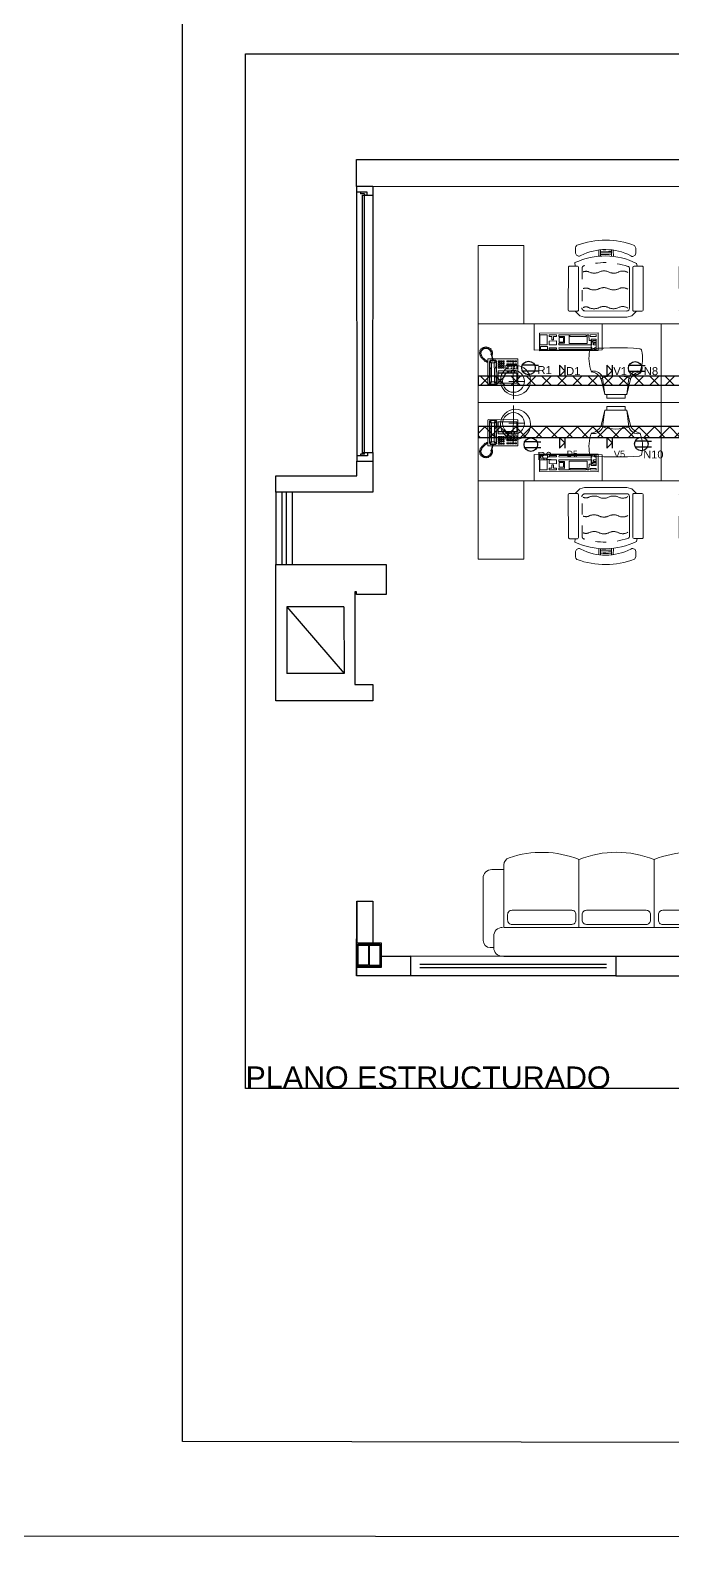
# Model space of a CAD drawing. Header units: metres. Extents: x 0 to 175, y -70 to 21.
# Drawn here: x 86.18 to 92.09, y -0.89 to 12.96 of the extents above; entities that cross this region are included whole.
import ezdxf

# ---------------------------------------------------------------- set-up
doc = ezdxf.new("R2010")
doc.units = ezdxf.units.M
doc.header["$LTSCALE"] = 0.5
doc.linetypes.add('DASHED2', pattern=[0.375, 0.25, -0.125])
for name, color, linetype in [('CANALETA', 5, 'Continuous'), ('COMUNICACION', 7, 'Continuous'), ('CUADRO', 7, 'Continuous'), ('EDIFICIO', 8, 'Continuous'), ('ENCHUFES', 5, 'Continuous'), ('Textos', 7, 'Continuous')]:
    doc.layers.add(name, color=color, linetype=linetype)
doc.layers.add('MUEBLES', color=56, linetype='Continuous', lineweight=9)
doc.styles.get("Standard").update_dxf_attribs({"font": 'arial.ttf'})

# ---------------------------------------------------------------- blocks, each defined once
blk = doc.blocks.new('A$C7FC67F2A')
for p, q in [((0, 0), (0, 1400)), ((0, 1400), (600, 1400)), ((356, 1385), (347, 1383)), ((359, 1377), (356, 1385)), ((365, 1388), (358, 1386)), ((358, 1386), (359, 1377)), ((371, 1382), (365, 1388)), ((375, 1391), (371, 1390)), ((371, 1390), (371, 1382)), ((377, 1382), (375, 1391)), ((382, 1390), (377, 1382)), ((387, 1389), (382, 1390)), ((387, 1380), (387, 1389)), ((395, 1387), (387, 1380)), ((401, 1385), (395, 1387)), ((600, 1400), (600, 0)), ((600, 1400), (600, 1050)), ((1200, 1400), (600, 1400)), ((1200, 1050), (1200, 1400)), ((132, 1323), (135, 1326)), ((133, 1099), (132, 1323)), ((135, 1326), (330, 1326)), ((136, 1307), (143, 1314)), ((136, 1265), (136, 1307)), ((138, 1305), (141, 1310)), ((156, 1298), (138, 1305)), ((138, 1271), (138, 1305)), ((156, 1278), (138, 1271)), ((138, 1271), (141, 1265)), ((141, 1310), (146, 1312)), ((143, 1314), (313, 1315)), ((146, 1312), (159, 1299)), ((146, 1312), (184, 1312)), ((146, 1264), (159, 1276)), ((159, 1299), (156, 1298)), ((156, 1298), (156, 1278)), ((159, 1276), (156, 1278)), ((223, 1299), (159, 1299)), ((223, 1276), (159, 1276)), ((184, 1312), (192, 1309)), ((192, 1309), (199, 1305)), ((192, 1266), (199, 1271)), ((199, 1305), (209, 1303)), ((199, 1271), (209, 1272)), ((209, 1303), (223, 1303)), ((209, 1272), (223, 1272)), ((250, 1303), (223, 1303)), ((223, 1299), (299, 1299)), ((223, 1276), (299, 1277)), ((250, 1272), (223, 1272)), ((259, 1305), (250, 1303)), ((259, 1271), (250, 1272)), ((266, 1309), (259, 1305)), ((267, 1267), (259, 1271)), ((274, 1312), (266, 1309)), ((312, 1312), (274, 1312)), ((312, 1312), (299, 1299)), ((299, 1299), (302, 1298)), ((299, 1277), (302, 1278)), ((312, 1264), (299, 1277)), ((302, 1298), (320, 1305)), ((302, 1298), (302, 1278)), ((302, 1278), (320, 1271)), ((308, 1335), (305, 1326)), ((312, 1339), (308, 1335)), ((310, 1326), (312, 1332)), ((315, 1342), (312, 1339)), ((312, 1332), (317, 1338)), ((317, 1311), (312, 1312)), ((315, 1349), (313, 1347)), ((313, 1347), (315, 1342)), ((313, 1315), (322, 1308)), ((319, 1347), (315, 1349)), ((320, 1355), (316, 1351)), ((316, 1351), (319, 1347)), ((327, 1292), (316, 1291)), ((316, 1291), (316, 1287)), ((316, 1287), (328, 1287)), ((317, 1338), (318, 1340)), ((320, 1305), (317, 1311)), ((318, 1340), (318, 1343)), ((318, 1343), (321, 1340)), ((320, 1271), (318, 1265)), ((329, 1352), (320, 1355)), ((320, 1291), (320, 1305)), ((320, 1271), (320, 1287)), ((321, 1340), (331, 1351)), ((322, 1308), (322, 1291)), ((322, 1287), (322, 1267)), ((331, 1366), (325, 1359)), ((325, 1359), (329, 1352)), ((337, 1294), (327, 1292)), ((328, 1287), (343, 1290)), ((330, 1326), (333, 1323)), ((331, 1351), (347, 1370)), ((340, 1364), (331, 1366)), ((333, 1323), (333, 1293)), ((333, 1288), (333, 1100)), ((342, 1376), (336, 1371)), ((336, 1371), (340, 1364)), ((350, 1297), (337, 1294)), ((348, 1374), (342, 1376)), ((343, 1290), (356, 1294)), ((347, 1383), (348, 1374)), ((348, 1370), (375, 1380)), ((357, 1298), (350, 1297)), ((356, 1294), (363, 1293)), ((364, 1298), (357, 1298)), ((363, 1293), (365, 1294)), ((368, 1303), (364, 1298)), ((365, 1294), (368, 1291)), ((375, 1302), (368, 1303)), ((368, 1291), (375, 1291)), ((374, 1299), (379, 1291)), ((375, 1291), (374, 1299)), ((375, 1380), (393, 1376)), ((390, 1303), (375, 1302)), ((379, 1291), (386, 1291)), ((386, 1291), (387, 1301)), ((387, 1301), (393, 1293)), ((403, 1314), (390, 1303)), ((393, 1376), (406, 1363)), ((393, 1293), (400, 1296)), ((398, 1376), (401, 1385)), ((406, 1380), (398, 1376)), ((400, 1296), (398, 1305)), ((398, 1305), (406, 1301)), ((411, 1329), (403, 1314)), ((409, 1377), (406, 1380)), ((406, 1368), (409, 1377)), ((414, 1372), (406, 1368)), ((406, 1363), (413, 1346)), ((406, 1301), (411, 1305)), ((411, 1305), (407, 1312)), ((407, 1312), (414, 1311)), ((410, 1361), (418, 1367)), ((419, 1362), (410, 1361)), ((413, 1346), (411, 1329)), ((412, 1323), (421, 1322)), ((418, 1316), (412, 1323)), ((418, 1367), (414, 1372)), ((414, 1311), (418, 1316)), ((415, 1351), (421, 1358)), ((423, 1351), (415, 1351)), ((415, 1342), (425, 1345)), ((424, 1340), (415, 1342)), ((415, 1332), (423, 1335)), ((423, 1328), (415, 1332)), ((421, 1358), (419, 1362)), ((421, 1322), (423, 1328)), ((425, 1345), (423, 1351)), ((423, 1335), (424, 1340)), ((144, 1259), (136, 1265)), ((141, 1265), (146, 1264)), ((315, 1260), (144, 1259)), ((146, 1264), (185, 1264)), ((148, 1247), (148, 1105)), ((223, 1247), (148, 1247)), ((159, 1052), (159, 1167)), ((185, 1264), (192, 1266)), ((223, 1105), (223, 1247)), ((226, 1247), (226, 1111)), ((240, 1247), (226, 1247)), ((226, 1179), (240, 1179)), ((226, 1168), (240, 1168)), ((226, 1156), (240, 1156)), ((240, 1111), (240, 1247)), ((255, 1189), (256, 1105)), ((281, 1189), (255, 1189)), ((258, 1175), (258, 1170)), ((263, 1175), (258, 1175)), ((258, 1170), (263, 1170)), ((262, 1247), (271, 1247)), ((262, 1235), (262, 1247)), ((271, 1236), (262, 1235)), ((262, 1219), (262, 1230)), ((262, 1230), (271, 1230)), ((271, 1219), (262, 1219)), ((262, 1213), (271, 1213)), ((262, 1202), (262, 1213)), ((271, 1202), (262, 1202)), ((263, 1170), (263, 1175)), ((274, 1264), (267, 1267)), ((271, 1247), (271, 1236)), ((271, 1230), (271, 1219)), ((271, 1213), (271, 1202)), ((312, 1264), (274, 1264)), ((274, 1175), (274, 1170)), ((278, 1175), (274, 1175)), ((274, 1170), (278, 1170)), ((278, 1247), (286, 1247)), ((278, 1236), (278, 1247)), ((286, 1236), (278, 1236)), ((278, 1230), (286, 1230)), ((278, 1219), (278, 1230)), ((286, 1219), (278, 1219)), ((278, 1213), (286, 1213)), ((278, 1202), (278, 1213)), ((287, 1202), (278, 1202)), ((278, 1170), (278, 1175)), ((281, 1105), (281, 1189)), ((286, 1247), (286, 1236)), ((286, 1230), (286, 1219)), ((286, 1213), (287, 1202)), ((288, 1180), (288, 1166)), ((294, 1180), (288, 1180)), ((288, 1166), (294, 1166)), ((294, 1161), (288, 1161)), ((288, 1161), (288, 1146)), ((293, 1247), (302, 1247)), ((294, 1236), (293, 1247)), ((302, 1236), (294, 1236)), ((294, 1166), (294, 1180)), ((294, 1146), (294, 1161)), ((295, 1219), (295, 1230)), ((295, 1230), (303, 1230)), ((303, 1219), (295, 1219)), ((295, 1202), (295, 1213)), ((295, 1213), (303, 1213)), ((303, 1202), (295, 1202)), ((302, 1247), (302, 1236)), ((303, 1230), (303, 1219)), ((303, 1213), (303, 1202)), ((309, 1166), (309, 1180)), ((309, 1180), (318, 1180)), ((318, 1166), (309, 1166)), ((309, 1146), (309, 1161)), ((309, 1161), (318, 1161)), ((310, 1236), (310, 1247)), ((310, 1247), (319, 1247)), ((319, 1236), (310, 1236)), ((311, 1230), (319, 1230)), ((311, 1219), (311, 1230)), ((319, 1219), (311, 1219)), ((311, 1213), (319, 1213)), ((311, 1202), (311, 1213)), ((319, 1202), (311, 1202)), ((318, 1265), (312, 1264)), ((322, 1267), (315, 1260)), ((318, 1180), (318, 1166)), ((318, 1161), (318, 1146)), ((319, 1247), (319, 1236)), ((319, 1230), (319, 1219)), ((319, 1213), (319, 1202)), ((24, 1131), (315, 1132)), ((133, 1099), (135, 1097)), ((135, 1097), (331, 1097)), ((148, 1105), (223, 1105)), ((226, 1145), (240, 1145)), ((226, 1134), (240, 1134)), ((226, 1122), (240, 1122)), ((226, 1111), (240, 1111)), ((256, 1105), (281, 1105)), ((258, 1149), (258, 1145)), ((263, 1149), (258, 1149)), ((258, 1145), (263, 1145)), ((263, 1124), (258, 1124)), ((258, 1124), (258, 1119)), ((258, 1119), (263, 1119)), ((263, 1145), (263, 1149)), ((263, 1119), (263, 1124)), ((274, 1149), (274, 1145)), ((278, 1149), (274, 1149)), ((274, 1145), (278, 1145)), ((274, 1124), (274, 1120)), ((278, 1124), (274, 1124)), ((274, 1120), (278, 1120)), ((278, 1145), (278, 1149)), ((278, 1120), (278, 1124)), ((288, 1146), (294, 1146)), ((294, 1141), (288, 1141)), ((288, 1141), (288, 1127)), ((288, 1127), (294, 1127)), ((294, 1121), (288, 1121)), ((288, 1121), (288, 1107)), ((288, 1107), (294, 1107)), ((294, 1127), (294, 1141)), ((294, 1107), (294, 1121)), ((318, 1146), (309, 1146)), ((309, 1127), (309, 1141)), ((309, 1141), (318, 1141)), ((318, 1127), (309, 1127)), ((309, 1107), (309, 1121)), ((309, 1121), (318, 1121)), ((318, 1107), (309, 1107)), ((318, 1141), (318, 1127)), ((318, 1121), (318, 1107)), ((331, 1097), (333, 1100)), ((600, 1050), (1200, 1050)), ((395, 932), (530, 932)), ((396, 482), (395, 932)), ((401, 452), (400, 972)), ((598, 972), (400, 972)), ((439, 929), (517, 929)), ((439, 872), (439, 929)), ((517, 929), (517, 872)), ((531, 482), (530, 932)), ((405, 923), (427, 923)), ((405, 871), (405, 923)), ((427, 871), (405, 871)), ((406, 801), (406, 857)), ((406, 857), (418, 857)), ((418, 857), (418, 801)), ((427, 923), (427, 871)), ((517, 872), (439, 872)), ((439, 801), (439, 857)), ((439, 857), (469, 857)), ((469, 857), (470, 801)), ((479, 836), (504, 836)), ((479, 823), (479, 836)), ((504, 823), (479, 823)), ((504, 857), (517, 858)), ((504, 836), (504, 857)), ((504, 801), (504, 823)), ((517, 858), (517, 801)), ((418, 801), (406, 801)), ((406, 782), (418, 783)), ((406, 531), (406, 782)), ((418, 783), (419, 531)), ((470, 801), (439, 801)), ((440, 783), (452, 783)), ((440, 530), (440, 783)), ((517, 705), (451, 704)), ((451, 704), (451, 566)), ((452, 783), (452, 739)), ((452, 739), (505, 739)), ((461, 748), (460, 782)), ((460, 782), (497, 782)), ((497, 748), (461, 748)), ((497, 782), (497, 748)), ((517, 801), (504, 801)), ((504, 783), (517, 783)), ((505, 739), (504, 783)), ((505, 574), (505, 698)), ((505, 698), (517, 698)), ((517, 783), (517, 705)), ((517, 698), (517, 574)), ((698, 641), (698, 703)), ((707, 711), (1036, 710)), ((1043, 702), (1043, 641)), ((651, 586), (662, 622)), ((651, 263), (651, 586)), ((662, 622), (698, 659)), ((700, 585), (699, 264)), ((707, 633), (1034, 632)), ((1043, 659), (1070, 660)), ((1125, 648), (1118, 632)), ((1118, 632), (1118, 624)), ((1118, 624), (1123, 615)), ((1142, 655), (1125, 648)), ((1183, 655), (1142, 655)), ((1193, 652), (1183, 655)), ((1201, 645), (1193, 652)), ((396, 482), (531, 482)), ((483, 537), (401, 537)), ((401, 537), (401, 497)), ((401, 497), (483, 497)), ((419, 531), (406, 531)), ((473, 530), (440, 530)), ((440, 497), (440, 517)), ((440, 517), (453, 517)), ((453, 497), (440, 497)), ((451, 566), (517, 566)), ((453, 517), (453, 497)), ((461, 497), (461, 523)), ((461, 523), (473, 523)), ((474, 497), (461, 497)), ((517, 553), (473, 552)), ((473, 552), (473, 530)), ((473, 523), (474, 497)), ((483, 497), (483, 537)), ((517, 574), (505, 574)), ((505, 497), (505, 544)), ((505, 544), (517, 544)), ((518, 497), (505, 497)), ((517, 566), (517, 553)), ((517, 544), (518, 497)), ((1163, 478), (1118, 478)), ((1167, 464), (1118, 464)), ((31, 417), (60, 417)), ((31, 417), (32, 277)), ((178, 460), (60, 432)), ((60, 432), (188, 448)), ((60, 432), (60, 263)), ((599, 453), (401, 452)), ((1117, 381), (1166, 381)), ((1117, 366), (1163, 367)), ((32, 277), (60, 277)), ((60, 263), (188, 247)), ((60, 263), (178, 235)), ((662, 224), (651, 263)), ((1021, 242), (721, 242)), ((1122, 233), (1117, 225)), ((697, 188), (662, 224)), ((697, 209), (697, 147)), ((706, 217), (1033, 217)), ((706, 139), (1035, 138)), ((1042, 146), (1042, 208)), ((1064, 188), (1042, 183)), ((1117, 225), (1117, 217)), ((1117, 217), (1125, 200)), ((1125, 200), (1141, 195)), ((1141, 195), (1181, 195)), ((1181, 195), (1200, 204)), ((0, 0), (600, 0))]:
    blk.add_line(p, q)
at = {"linetype": 'DASHED2', "ltscale": 50}
blk.add_line((1025, 606), (722, 606), dxfattribs=at)
for centre, radius in [((168, 1115), 115), ((161, 1130), 83.4), ((412, 504), 7.47)]:
    blk.add_circle(centre, radius)
for centre, radius, start, end in [((707, 703), 8.62, 89.9117, 179.7857), ((1034, 702), 8.62, 359.8668, 89.9117), ((707, 641), 8.62, 179.8416, 269.9117), ((1034, 641), 8.62, 269.9117, 359.8668), ((574, 430), 546, 333.696, 24.8815), ((749, 426), 420, 332.6807, 26.821), ((609, 426), 632, 339.4672, 20.3182), ((137, 550), 98.8, 294.7991, 351.3645), ((165, 518), 74, 287.7608, 9.3124), ((336, 269), 284, 77.5549, 111.0216), ((394, 515), 17.9, 356.0693, 70.8923), ((-1765, 343), 2183, 355.3566, 4.888), ((586, 430), 546, 354.8789, 3.5971), ((599, 430), 546, 354.8873, 3.5985), ((610, 430), 546, 354.8945, 3.5998), ((168, 442), 20.3, 17.2306, 61.988), ((-129, 347), 333, 342.5625, 17.6679), ((169, 253), 20.3, 298.2424, 342.9998), ((137, 145), 98.8, 8.8659, 65.4313), ((166, 177), 74, 350.918, 72.4696), ((721, 264), 21.6, 179.8286, 269.8701), ((1021, 263), 21.6, 269.8701, 341.4861), ((336, 427), 284, 249.213, 282.6799), ((392, 166), 17.9, 289.3381, 4.1612), ((706, 209), 8.62, 89.8286, 179.8987), ((706, 147), 8.62, 179.9546, 269.8286), ((1033, 208), 8.62, 359.8735, 89.8286), ((1033, 146), 8.62, 269.8286, 359.8735)]:
    blk.add_arc(centre, radius, start, end)
for centre, radius, start, end in [((722, 585), 21.6, 89.8701, 179.8286), ((682, 576), 48.7, 334.1948, 25.5455), ((826, 575), 48.7, 334.1948, 25.5455), ((954, 575), 48.7, 334.1948, 25.5455), ((1025, 584), 21.6, 17.0814, 89.8701), ((523, 430), 546, 341.4861, 17.0814), ((810, 514), 93.4, 154.1948, 205.5455), ((653, 439), 80.8, 334.1948, 25.5455), ((954, 514), 93.4, 154.1948, 205.5455), ((797, 439), 80.8, 334.1948, 25.5455), ((1082, 513), 93.4, 154.1948, 205.5455), ((925, 438), 80.8, 334.1948, 25.5455), ((806, 365), 89.5, 154.1948, 205.5455), ((950, 364), 89.5, 154.1948, 205.5455), ((1078, 364), 89.5, 154.1948, 205.5455), ((659, 294), 73.9, 327.4655, 25.5455), ((803, 294), 73.9, 327.4655, 25.5455), ((931, 294), 73.9, 327.4655, 25.5455)]:
    blk.add_arc(centre, radius, start, end, dxfattribs=at)
blk = doc.blocks.new('sl05-2')
for p, q in [((-1.028, 0), (1.028, 0)), ((-1.165, -0.08), (-1.133, -0.08)), ((-1.133, -0.08), (-1.133, -0.186)), ((1.121, -0.08), (1.153, -0.08)), ((1.121, -0.08), (1.121, -0.186)), ((-1.231, -0.146), (-1.231, -0.717)), ((-1.053, -0.265), (1.028, -0.265)), ((-1.04, -0.265), (-1.04, -0.84)), ((-0.351, -0.265), (-0.351, -0.889)), ((0.339, -0.265), (0.339, -0.889)), ((1.028, -0.265), (1.028, -0.84)), ((1.219, -0.146), (1.219, -0.717)), ((-1.151, -0.797), (-1.04, -0.797)), ((1.028, -0.797), (1.14, -0.797))]:
    blk.add_line(p, q)
for points in [[(-0.39, -0.333), (-0.39, -0.384, -0.414214), (-0.43, -0.423), (-0.978, -0.423, -0.414214), (-1.018, -0.384), (-1.018, -0.333, -0.414214), (-0.978, -0.293), (-0.43, -0.293, -0.414214)], [(0.309, -0.333), (0.309, -0.384, -0.414214), (0.27, -0.423), (-0.278, -0.423, -0.414214), (-0.318, -0.384), (-0.318, -0.333, -0.414214), (-0.278, -0.293), (0.27, -0.293, -0.414214)], [(0.994, -0.333), (0.994, -0.384, -0.414214), (0.954, -0.423), (0.406, -0.423, -0.414214), (0.367, -0.384), (0.367, -0.333, -0.414214), (0.406, -0.293), (0.954, -0.293, -0.414214)]]:
    blk.add_lwpolyline(points, format="xyb", close=True)
for centre, radius, start, end in [((-1.032, -0.104), 0.104, 88.2075, 166.3359), ((1.042, -0.08), 0.0796, 0, 90), ((-1.165, -0.146), 0.0663, 90, 180), ((1.153, -0.146), 0.0663, 0, 90), ((-1.053, -0.186), 0.0796, 180, 270), ((1.042, -0.186), 0.0796, 270, 0), ((-1.151, -0.717), 0.0796, 180, 270), ((1.14, -0.717), 0.0796, 270, 0), ((-0.974, -0.84), 0.0663, 180, 253.3985), ((-0.692, -0.044), 0.911, 250.7034, 292.0051), ((-0.006, -0.026), 0.929, 248.2156, 291.7844), ((0.68, -0.044), 0.911, 247.9949, 289.2966), ((0.962, -0.84), 0.0663, 286.6015, 0)]:
    blk.add_arc(centre, radius, start, end)
blk = doc.blocks.new('COMUNICACION')
at = {"layer": 'COMUNICACION'}
for p, q in [((0, 0), (0, -0.1)), ((0.05, -0.05), (0, 0)), ((0.05, 0), (0.05, -0.1)), ((0, -0.1), (0.05, -0.05))]:
    blk.add_line(p, q, dxfattribs=at)
blk = doc.blocks.new('Tomacorriente')
at = {"layer": 'ENCHUFES'}
for p, q in [((0.056, 0.026), (-0.056, 0.026)), ((0.056, 0.026), (0.092, 0.026)), ((-0.056, -0.026), (0.056, -0.026)), ((0.056, -0.026), (0.092, -0.026))]:
    blk.add_line(p, q, dxfattribs=at)
blk.add_circle((0, 0), 0.0621, dxfattribs=at)

msp = doc.modelspace()

# ---------------------------------------------------------------- hatches: boundary and pattern name
at = {"layer": 'CANALETA'}
h = msp.add_hatch(dxfattribs=at)
h.set_pattern_fill('_USER', color=256, scale=0.1, angle=45, double=1, pattern_type=0)
h.set_pattern_definition([(45, (68.44035, -8.22068), (-0.07071068, 0.07071068), []), (135, (68.44035, -8.22068), (-0.07071068, -0.07071068), [])])
h.paths.add_polyline_path([(90.299, 9.782), (90.299, 9.699), (96.92, 9.699), (96.919, 9.319), (97.019, 9.319), (97.018, 9.782)])
h.paths.add_polyline_path([(96.919, 9.219), (96.919, 9.319), (90.299, 9.319), (90.299, 9.219)])
h.paths.add_polyline_path([(93.836, 5.446), (93.836, 5.346), (97.136, 5.346), (97.136, 5.446)])

# ---------------------------------------------------------------- linework, layer by layer
for points in [[(96.919, 9.319), (97.019, 9.319), (97.018, 9.782), (90.299, 9.782), (90.299, 9.699), (96.92, 9.699)], [(96.919, 9.319), (90.299, 9.319), (90.299, 9.219), (96.919, 9.219)]]:
    msp.add_lwpolyline(points, close=True, dxfattribs=at)
at = {"layer": 'CUADRO'}
for points in [[(61.897, 20.845), (113.376, 20.798), (113.376, -0.893), (61.897, -0.846)], [(87.582, 19.511), (112.468, 19.464), (112.468, -0.048), (87.582, 0)], [(88.162, 12.741), (102.115, 12.741), (102.115, 3.242), (88.162, 3.242)]]:
    msp.add_lwpolyline(points, close=True, dxfattribs=at)
at = {"layer": 'EDIFICIO'}
for p, q in [((89.182, 11.522), (89.183, 9.051)), ((89.331, 9.081), (89.334, 11.522)), ((89.279, 11.472), (89.181, 11.472)), ((89.218, 11.472), (89.218, 11.457)), ((89.254, 11.457), (89.218, 11.457)), ((89.237, 9.066), (89.237, 11.442)), ((89.254, 11.457), (89.254, 11.442)), ((89.255, 9.066), (89.255, 11.442)), ((89.274, 11.442), (89.331, 11.442)), ((89.281, 9.051), (89.181, 9.051)), ((89.183, 9.051), (89.183, 9.001)), ((89.255, 9.066), (89.219, 9.066)), ((89.219, 9.066), (89.219, 9.051)), ((89.277, 9.081), (89.331, 9.081)), ((89.331, 9.081), (89.331, 9.001)), ((88.44, 8.718), (88.44, 8.051)), ((88.495, 8.718), (88.495, 8.051)), ((88.535, 8.718), (88.535, 8.051)), ((88.535, 8.718), (88.535, 8.051)), ((88.59, 8.718), (88.59, 8.051)), ((88.44, 8.406), (88.44, 8.051)), ((88.54, 7.664), (88.541, 7.052)), ((89.066, 7.664), (88.54, 7.664)), ((88.54, 7.664), (89.067, 7.052)), ((89.066, 7.664), (89.067, 7.052)), ((89.067, 7.052), (88.541, 7.052)), ((89.183, 4.961), (89.183, 4.578)), ((89.331, 4.961), (89.331, 4.578)), ((89.181, 4.557), (89.181, 4.374)), ((89.192, 4.557), (89.291, 4.557)), ((89.192, 4.557), (89.192, 4.374)), ((89.291, 4.557), (89.291, 4.374)), ((89.297, 4.557), (89.396, 4.557)), ((89.297, 4.557), (89.297, 4.374)), ((89.396, 4.557), (89.396, 4.374)), ((89.407, 4.557), (89.407, 4.374)), ((89.678, 4.455), (89.407, 4.455)), ((91.563, 4.455), (89.678, 4.456)), ((89.181, 4.352), (89.181, 4.276)), ((89.291, 4.374), (89.192, 4.374)), ((89.396, 4.363), (89.192, 4.363)), ((89.297, 4.374), (89.396, 4.374)), ((91.477, 4.276), (89.678, 4.276)), ((91.563, 4.276), (91.477, 4.276))]:
    msp.add_line(p, q, dxfattribs=at)
at = {"layer": 'EDIFICIO', "ltscale": 0.025}
for p, q in [((91.477, 4.379), (89.763, 4.379)), ((91.477, 4.349), (89.763, 4.349))]:
    msp.add_line(p, q, dxfattribs=at)
at = {"layer": 'EDIFICIO'}
msp.add_lwpolyline([(89.181, 11.772), (97.169, 11.772), (97.169, 8.051), (98.969, 8.052), (98.97, 5.946, -0.414629), (98.47, 5.446), (98.049, 5.446), (98.049, 5.596), (98.47, 5.596, 0.446701), (98.82, 5.987), (98.819, 7.801), (97.399, 7.801), (97.399, 5.446), (97.249, 5.446), (97.249, 7.801), (97.018, 7.801), (97.019, 11.516), (89.331, 11.522), (89.181, 11.522)], format="xyb", close=True, dxfattribs=at)
for points in [[(89.236, 11.442), (89.279, 11.442), (89.279, 11.472)], [(89.237, 9.081), (89.281, 9.081), (89.281, 9.051)], [(89.181, 4.557), (89.181, 4.578), (89.407, 4.578), (89.407, 4.557)], [(89.192, 4.557), (89.192, 4.567), (89.396, 4.567), (89.396, 4.557)], [(89.407, 4.374), (89.407, 4.352), (89.181, 4.352), (89.181, 4.374)], [(89.396, 4.374), (89.396, 4.363), (89.192, 4.363), (89.192, 4.374)]]:
    msp.add_lwpolyline(points, dxfattribs=at)
for points in [[(89.183, 9.001), (89.331, 9.001), (89.331, 8.718), (88.44, 8.717), (88.44, 8.868), (89.183, 8.868)], [(88.44, 8.051), (89.181, 8.051), (89.181, 8.053), (89.455, 8.053), (89.455, 7.776), (89.181, 7.776), (89.181, 7.801), (89.166, 7.801), (89.167, 6.952), (89.331, 6.952), (89.331, 6.802), (88.441, 6.802)], [(89.183, 4.961), (89.331, 4.961), (89.331, 4.578), (89.407, 4.578), (89.407, 4.455), (89.678, 4.456), (89.678, 4.276), (89.181, 4.276)], [(91.563, 4.455), (91.563, 4.276), (92.175, 4.276), (92.175, 4.455)]]:
    msp.add_lwpolyline(points, close=True, dxfattribs=at)

# ---------------------------------------------------------------- block references
at = {"layer": 'COMUNICACION'}
for p in [(91.044, 9.882), (91.48, 9.882), (91.044, 9.219), (91.48, 9.219)]:
    msp.add_blockref('COMUNICACION', p, dxfattribs=at)
at = {"layer": 'ENCHUFES'}
for p in [(90.761, 9.857), (91.74, 9.854), (90.782, 9.153), (91.797, 9.159)]:
    msp.add_blockref('Tomacorriente', p, dxfattribs=at)
at = {"layer": 'MUEBLES', "yscale": 0.001200000000000012, "zscale": 0.001200000000000012}
for xscale, rotation in [(0.001200000000000012, 89.99999999999999), (-0.001200000000000012, 270), (-0.001200000000000012, 90), (0.001200000000000012, 270)]:
    msp.add_blockref('A$C7FC67F2A', (91.979, 9.541), dxfattribs=dict(at, xscale=xscale, rotation=rotation))
at = {"layer": 'MUEBLES', "rotation": 180}
msp.add_blockref('sl05-2', (91.563, 4.455), dxfattribs=at)

# ---------------------------------------------------------------- texts
at = {"layer": 'CUADRO', "insert": (88.162, 3.444), "char_height": 0.2, "attachment_point": 1}
msp.add_mtext_dynamic_manual_height_columns('PLANO ESTRUCTURADO', width=3.82626, gutter_width=12.5, heights=[0], dxfattribs=at)
at = {"layer": 'Textos', "char_height": 0.0735, "attachment_point": 1}
for s, insert in [('R1', (90.843, 9.874)), ('R2', (90.843, 9.086))]:
    msp.add_mtext(s, dxfattribs=dict(at, insert=insert))
at = {"layer": 'Textos', "attachment_point": 1}
for s, insert, char_height, width in [('^ID1', (91.106, 9.865), 0.0735, 0.10432), ('^IV1', (91.539, 9.865), 0.0735, 0.10432), ('N8', (91.819, 9.865), 0.0739, 0.10492), ('^ID5', (91.111, 9.098), 0.057, 0.08092), ('^IV5', (91.544, 9.097), 0.061, 0.08657), ('N10', (91.815, 9.099), 0.0721, 0.10239)]:
    msp.add_mtext(s, dxfattribs=dict(at, insert=insert, char_height=char_height, width=width))

doc.saveas('drawing.dxf')
